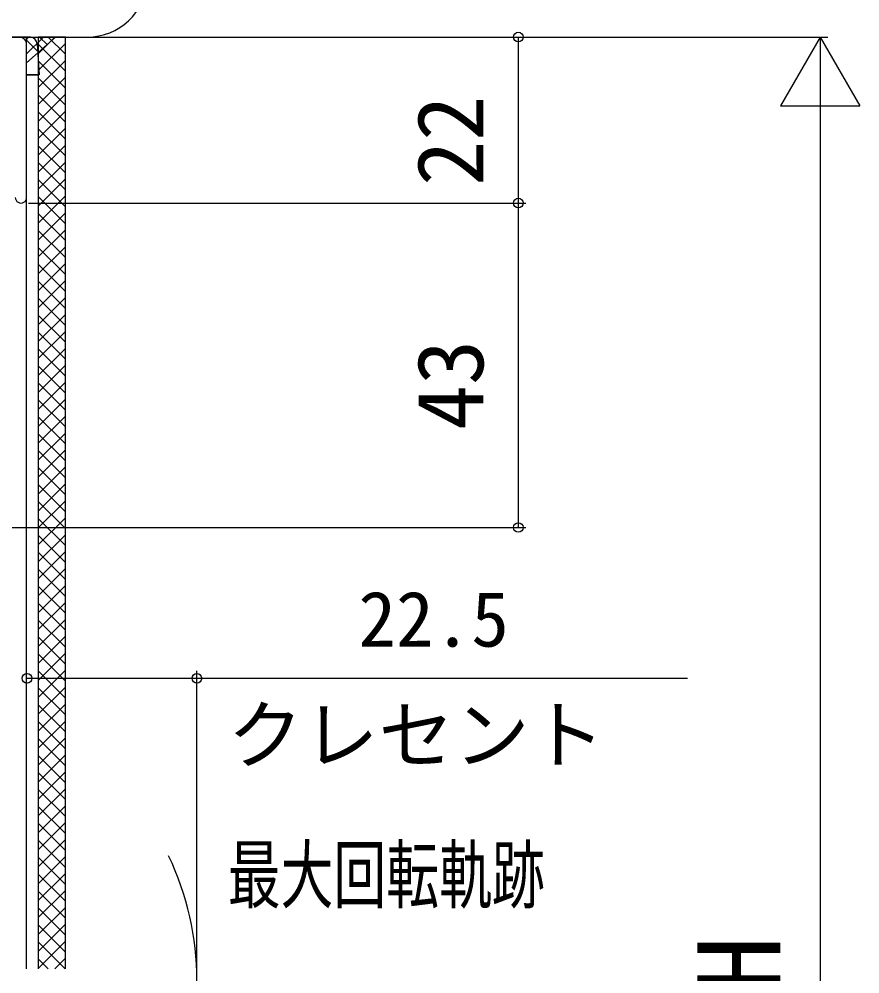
# Model space of a CAD drawing. Units: millimetres, scale not verified. Extents: x -525 to 525, y -782 to 777.
# Drawn here: x -293 to -181.7, y -376.7 to -250.1 of the extents above; entities that cross this region are included whole.
import ezdxf
from ezdxf.enums import TextEntityAlignment as Align

# ---------------------------------------------------------------- set-up
doc = ezdxf.new("R2010")
doc.units = ezdxf.units.MM
doc.header["$LTSCALE"] = 4
for name, color, linetype in [('0-2_YKK_11', 7, 'Continuous'), ('0-3_YKK_12', 2, 'Continuous'), ('0-4_YKK_13', 4, 'Continuous'), ('0-6_YKK_D', 6, 'Continuous'), ('0-8_YSS_K', 3, 'Continuous')]:
    doc.layers.add(name, color=color, linetype=linetype)
doc.styles.add('ＭＳ ゴシック', font='')
doc.styles.get('ＭＳ ゴシック').set_extended_font_data('MS Gothic')

msp = doc.modelspace()

# ---------------------------------------------------------------- linework, layer by layer
at = {"layer": '0-2_YKK_11'}
msp.add_line((-292.034, -273.75), (-292.034, -253.5), dxfattribs=at)
for centre, radius, start, end in [((-293.034, -253.5), 1, 0.00001, 89.99999), ((-292.784, -273.75), 0.75, 179.99999, 0.00001)]:
    msp.add_arc(centre, radius, start, end, dxfattribs=at)
at = {"layer": '0-3_YKK_12'}
for p, q in [((-292.076, -257.497), (-290.576, -257.497)), ((-292.034, -375.981), (-292.034, -257.5))]:
    msp.add_line(p, q, dxfattribs=at)
msp.add_arc((-307.482, -377.481), 37.999, 334.33293, 25.66707, dxfattribs=at)
at = {"layer": '0-4_YKK_13'}
for p, q in [((-291.529, -252.501), (-310.076, -252.497)), ((-292.076, -257.497), (-292.076, -252.999))]:
    msp.add_line(p, q, dxfattribs=at)
msp.add_lwpolyline([(-290.624, -253.436), (-290.376, -257.497), (-292.076, -257.497)], dxfattribs=at)
for centre, radius, start, end in [((-291.576, -252.999), 0.5, 84.66158, 180), ((-291.622, -253.497), 1, 84.66158, 90), ((-291.622, -253.497), 1, 3.5, 84.66158)]:
    msp.add_arc(centre, radius, start, end, dxfattribs=at)
at = {"layer": '0-6_YKK_D'}
for p, q in [((-291.034, -252.5), (-185.908, -252.5)), ((-289.534, -252.5), (-225.908, -252.5)), ((-226.908, -252.5), (-226.908, -274.5)), ((-186.908, -252.5), (-192.158, -261.593)), ((-186.908, -252.5), (-181.658, -261.593)), ((-186.908, -252.5), (-186.908, -270.686)), ((-192.158, -261.593), (-181.658, -261.593)), ((-186.908, -263), (-186.908, -492.346)), ((-291.784, -274.5), (-225.908, -274.5)), ((-291.784, -274.5), (-225.908, -274.5)), ((-226.908, -274.5), (-226.908, -317.5)), ((-296.018, -317.5), (-225.908, -317.5)), ((-269.483, -376.481), (-269.483, -336.485))]:
    msp.add_line(p, q, dxfattribs=at)
msp.add_lwpolyline([(-291.983, -337.485), (-269.483, -337.485), (-204.476, -337.485)], dxfattribs=at)
for centre in [(-226.908, -252.5), (-226.908, -274.5), (-226.908, -274.5), (-226.908, -317.5), (-291.983, -337.485), (-269.483, -337.485)]:
    msp.add_circle(centre, 0.637, dxfattribs=at)
at = {"layer": '0-8_YSS_K'}
for p, q in [((-384.496, -252.5), (-284.002, -252.5)), ((-292.034, -254.721), (-289.812, -252.5)), ((-292.034, -255.924), (-292.033, -252.5)), ((-292.033, -255.923), (-288.217, -252.5)), ((-292.033, -252.926), (-290.454, -254.506)), ((-290.51, -254.702), (-288.309, -252.5)), ((-290.339, -252.5), (-289.336, -253.503)), ((-286.908, -254.784), (-289.192, -252.5)), ((-286.908, -252.539), (-286.947, -252.5)), ((-290.51, -256.947), (-286.908, -253.344)), ((-286.908, -257.029), (-290.51, -253.426)), ((-290.51, -259.192), (-286.908, -255.589)), ((-286.908, -259.274), (-290.51, -255.671)), ((-290.51, -261.437), (-286.908, -257.834)), ((-286.908, -261.519), (-290.51, -257.916)), ((-290.51, -263.682), (-286.908, -260.079)), ((-286.908, -263.764), (-290.51, -260.161)), ((-290.51, -265.927), (-286.908, -262.324)), ((-286.908, -266.009), (-290.51, -262.406)), ((-290.51, -268.172), (-286.908, -264.569)), ((-286.908, -268.254), (-290.51, -264.651)), ((-290.51, -270.417), (-286.908, -266.814)), ((-286.908, -270.499), (-290.51, -266.897)), ((-290.51, -272.662), (-286.908, -269.059)), ((-286.908, -272.744), (-290.51, -269.142)), ((-290.51, -274.907), (-286.908, -271.304)), ((-286.908, -274.989), (-290.51, -271.387)), ((-290.51, -277.152), (-286.908, -273.55)), ((-286.908, -277.234), (-290.51, -273.632)), ((-290.51, -279.397), (-286.908, -275.795)), ((-286.908, -279.479), (-290.51, -275.877)), ((-290.51, -281.642), (-286.908, -278.04)), ((-286.908, -281.724), (-290.51, -278.122)), ((-290.51, -283.887), (-286.908, -280.285)), ((-286.908, -283.97), (-290.51, -280.367)), ((-290.51, -286.132), (-286.908, -282.53)), ((-286.908, -286.215), (-290.51, -282.612)), ((-290.51, -288.377), (-286.908, -284.775)), ((-286.908, -288.46), (-290.51, -284.857)), ((-290.51, -290.623), (-286.908, -287.02)), ((-286.908, -290.705), (-290.51, -287.102)), ((-290.51, -292.868), (-286.908, -289.265)), ((-286.908, -292.95), (-290.51, -289.347)), ((-290.51, -295.113), (-286.908, -291.51)), ((-286.908, -295.195), (-290.51, -291.592)), ((-290.51, -297.358), (-286.908, -293.755)), ((-286.908, -297.44), (-290.51, -293.837)), ((-290.51, -299.603), (-286.908, -296)), ((-286.908, -299.685), (-290.51, -296.082)), ((-290.51, -301.848), (-286.908, -298.245)), ((-286.908, -301.93), (-290.51, -298.327)), ((-290.51, -304.093), (-286.908, -300.49)), ((-286.908, -304.175), (-290.51, -300.572)), ((-290.51, -306.338), (-286.908, -302.735)), ((-286.908, -306.42), (-290.51, -302.818)), ((-290.51, -308.583), (-286.908, -304.98)), ((-286.908, -308.665), (-290.51, -305.063)), ((-290.51, -310.828), (-286.908, -307.226)), ((-286.908, -310.91), (-290.51, -307.308)), ((-290.51, -313.073), (-286.908, -309.471)), ((-286.908, -313.155), (-290.51, -309.553)), ((-290.51, -315.318), (-286.908, -311.716)), ((-286.908, -315.4), (-290.51, -311.798)), ((-290.51, -317.563), (-286.908, -313.961)), ((-286.908, -317.645), (-290.51, -314.043)), ((-290.51, -319.808), (-286.908, -316.206)), ((-286.908, -319.891), (-290.51, -316.288)), ((-290.51, -322.053), (-286.908, -318.451)), ((-286.908, -322.136), (-290.51, -318.533)), ((-290.51, -324.299), (-286.908, -320.696)), ((-286.908, -324.381), (-290.51, -320.778)), ((-290.51, -326.544), (-286.908, -322.941)), ((-286.908, -326.626), (-290.51, -323.023)), ((-290.51, -328.789), (-286.908, -325.186)), ((-286.908, -328.871), (-290.51, -325.268)), ((-290.51, -331.034), (-286.908, -327.431)), ((-286.908, -331.116), (-290.51, -327.513)), ((-290.51, -333.279), (-286.908, -329.676)), ((-286.908, -333.361), (-290.51, -329.758)), ((-290.51, -335.524), (-286.908, -331.921)), ((-286.908, -335.606), (-290.51, -332.003)), ((-290.51, -337.769), (-286.908, -334.166)), ((-286.908, -337.851), (-290.51, -334.248)), ((-290.51, -340.014), (-286.908, -336.411)), ((-286.908, -340.096), (-290.51, -336.494)), ((-290.51, -342.259), (-286.908, -338.656)), ((-286.908, -342.341), (-290.51, -338.739)), ((-290.51, -344.504), (-286.908, -340.901)), ((-286.908, -344.586), (-290.51, -340.984)), ((-290.51, -346.749), (-286.908, -343.147)), ((-286.908, -346.831), (-290.51, -343.229)), ((-290.51, -348.994), (-286.908, -345.392)), ((-286.908, -349.076), (-290.51, -345.474)), ((-290.51, -351.239), (-286.908, -347.637)), ((-286.908, -351.321), (-290.51, -347.719)), ((-290.51, -353.484), (-286.908, -349.882)), ((-286.908, -353.567), (-290.51, -349.964)), ((-290.51, -355.729), (-286.908, -352.127)), ((-286.908, -355.812), (-290.51, -352.209)), ((-290.51, -357.974), (-286.908, -354.372)), ((-286.908, -358.057), (-290.51, -354.454)), ((-290.51, -360.22), (-286.908, -356.617)), ((-286.908, -360.302), (-290.51, -356.699)), ((-290.51, -362.465), (-286.908, -358.862)), ((-286.908, -362.547), (-290.51, -358.944)), ((-290.51, -364.71), (-286.908, -361.107)), ((-286.908, -364.792), (-290.51, -361.189)), ((-290.51, -366.955), (-286.908, -363.352)), ((-286.908, -367.037), (-290.51, -363.434)), ((-290.51, -369.2), (-286.908, -365.597)), ((-286.908, -369.282), (-290.51, -365.679)), ((-290.51, -371.445), (-286.908, -367.842)), ((-286.908, -371.527), (-290.51, -367.924)), ((-290.51, -373.69), (-286.908, -370.087)), ((-286.908, -373.772), (-290.51, -370.169)), ((-290.51, -375.935), (-286.908, -372.332)), ((-286.944, -375.981), (-290.51, -372.415)), ((-289.189, -375.981), (-290.51, -374.66)), ((-288.311, -375.981), (-286.908, -374.577))]:
    msp.add_line(p, q, dxfattribs=at)
msp.add_lwpolyline([(-286.908, -375.981), (-286.908, -252.5), (-290.51, -252.5), (-290.51, -375.981)], dxfattribs=at)
msp.add_arc((-284.002, -244.5), 8, 270, 356.17744, dxfattribs=at)

# ---------------------------------------------------------------- texts
at = {"layer": '0-6_YKK_D', "style": 'ＭＳ ゴシック'}
for s, height, p in [('22', 8.798, (-228.908, -272.227)), ('43', 8.798, (-228.908, -304.591)), ('KH＝H', 11, (-188.908, -409.079))]:
    msp.add_text(s, height=height, rotation=90, dxfattribs=at).set_placement(p, align=Align.BOTTOM_LEFT)
for s, p in [('22.5', (-248.091, -335.485)), ('クレセント', (-265.42, -350.848))]:
    msp.add_text(s, height=7.331, dxfattribs=at).set_placement(p, align=Align.BOTTOM_LEFT)
at = {"layer": '0-6_YKK_D', "style": 'ＭＳ ゴシック', "width": 0.7}
msp.add_text('最大回転軌跡', height=7.331, dxfattribs=at).set_placement((-265.396, -369.39), align=Align.BOTTOM_LEFT)

doc.saveas('drawing.dxf')
